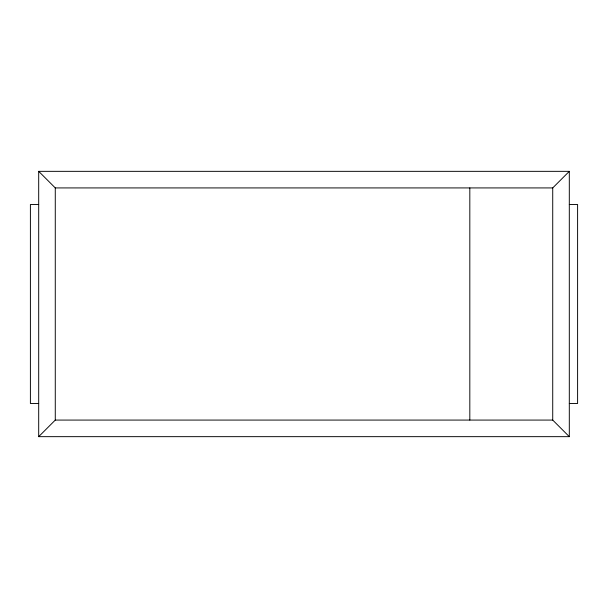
<?xml version="1.0" encoding="UTF-8"?>
<svg xmlns="http://www.w3.org/2000/svg" width="608" height="608" viewBox="0 0 608 608"><rect width="100%" height="100%" fill="white"/><g stroke="black" fill="none" stroke-linecap="round" stroke-linejoin="round"><path stroke-width="0.91" d="M38.692 436.658L55.275 420.075L552.725 420.075L569.308 436.658L569.308 171.342L38.692 171.342L38.692 436.658L569.308 436.658M38.692 171.342L55.275 187.925L552.725 187.925L569.308 171.342M38.692 204.508L30.4 204.508L30.4 403.492L38.692 403.492M569.308 204.508L577.6 204.508L577.6 403.492L569.308 403.492M552.725 187.925L552.725 420.075M469.817 187.925L469.817 420.075M55.275 187.925L55.275 420.075"/></g></svg>
